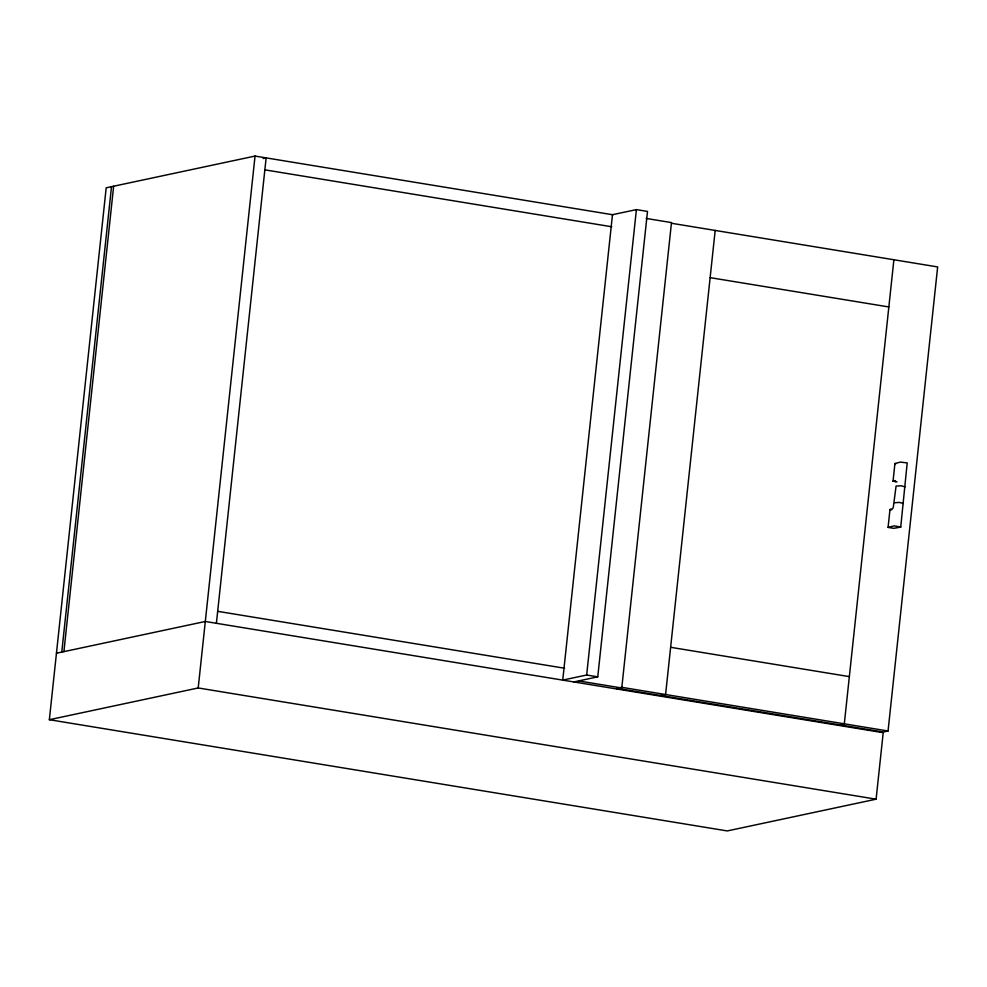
<?xml version="1.0" encoding="UTF-8"?>
<svg xmlns="http://www.w3.org/2000/svg" width="987" height="987" viewBox="0 0 987 987"><rect width="100%" height="100%" fill="white"/><g stroke="black" fill="none" stroke-linecap="round" stroke-linejoin="round"><path stroke-width="1.48" d="M56.456 653.221L205.308 621.477L883.205 732.699L876.098 799.186L727.246 830.931L49.35 719.708L106.189 187.814L255.041 156.069L613.001 214.796M61.774 652.086L111.506 186.679M63.896 651.642L113.641 186.235M49.35 719.708L198.202 687.964L255.041 156.069M216.4 623.29L266.132 157.883L263.122 158.525M636.405 209.614L612.483 214.71L562.738 680.117L586.66 675.009L636.405 209.614L647.497 211.428L597.752 676.835L573.829 681.943M616.974 689.012L621.761 688.001L671.493 222.593L646.201 218.435M715.18 230.427L665.583 694.515L660.796 695.527M893.889 259.754L844.304 723.829L839.518 724.853M896.998 481.866L893.038 481.212L894.925 463.557L900.304 462.101L907.213 462.903L900.724 527.12L893.691 528.316L888.078 527.391L889.99 509.502L892.581 508.724L893.297 507.293L896.085 486.06L901.291 485.789L905.054 486.887M617.048 688.346L883.266 732.033L888.053 731.009L937.65 266.934L671.419 223.259M903.278 503.518L899.515 502.42L894.617 502.728M888.078 527.391L894.111 525.911L900.761 526.984M893.038 481.212L895.295 480.558L895.74 481.73M619.429 687.84L621.822 687.334L888.053 731.009M264.861 169.85L611.743 226.763M710.134 277.643L888.855 306.957M894.925 463.557L895.888 463.717M889.99 509.502L891.717 509.785M670.629 647.299L849.338 676.626M217.671 611.323L564.564 668.236M586.66 675.009L597.752 676.835M578.616 680.919L621.761 688.001M198.202 687.964L876.098 799.186"/></g></svg>
